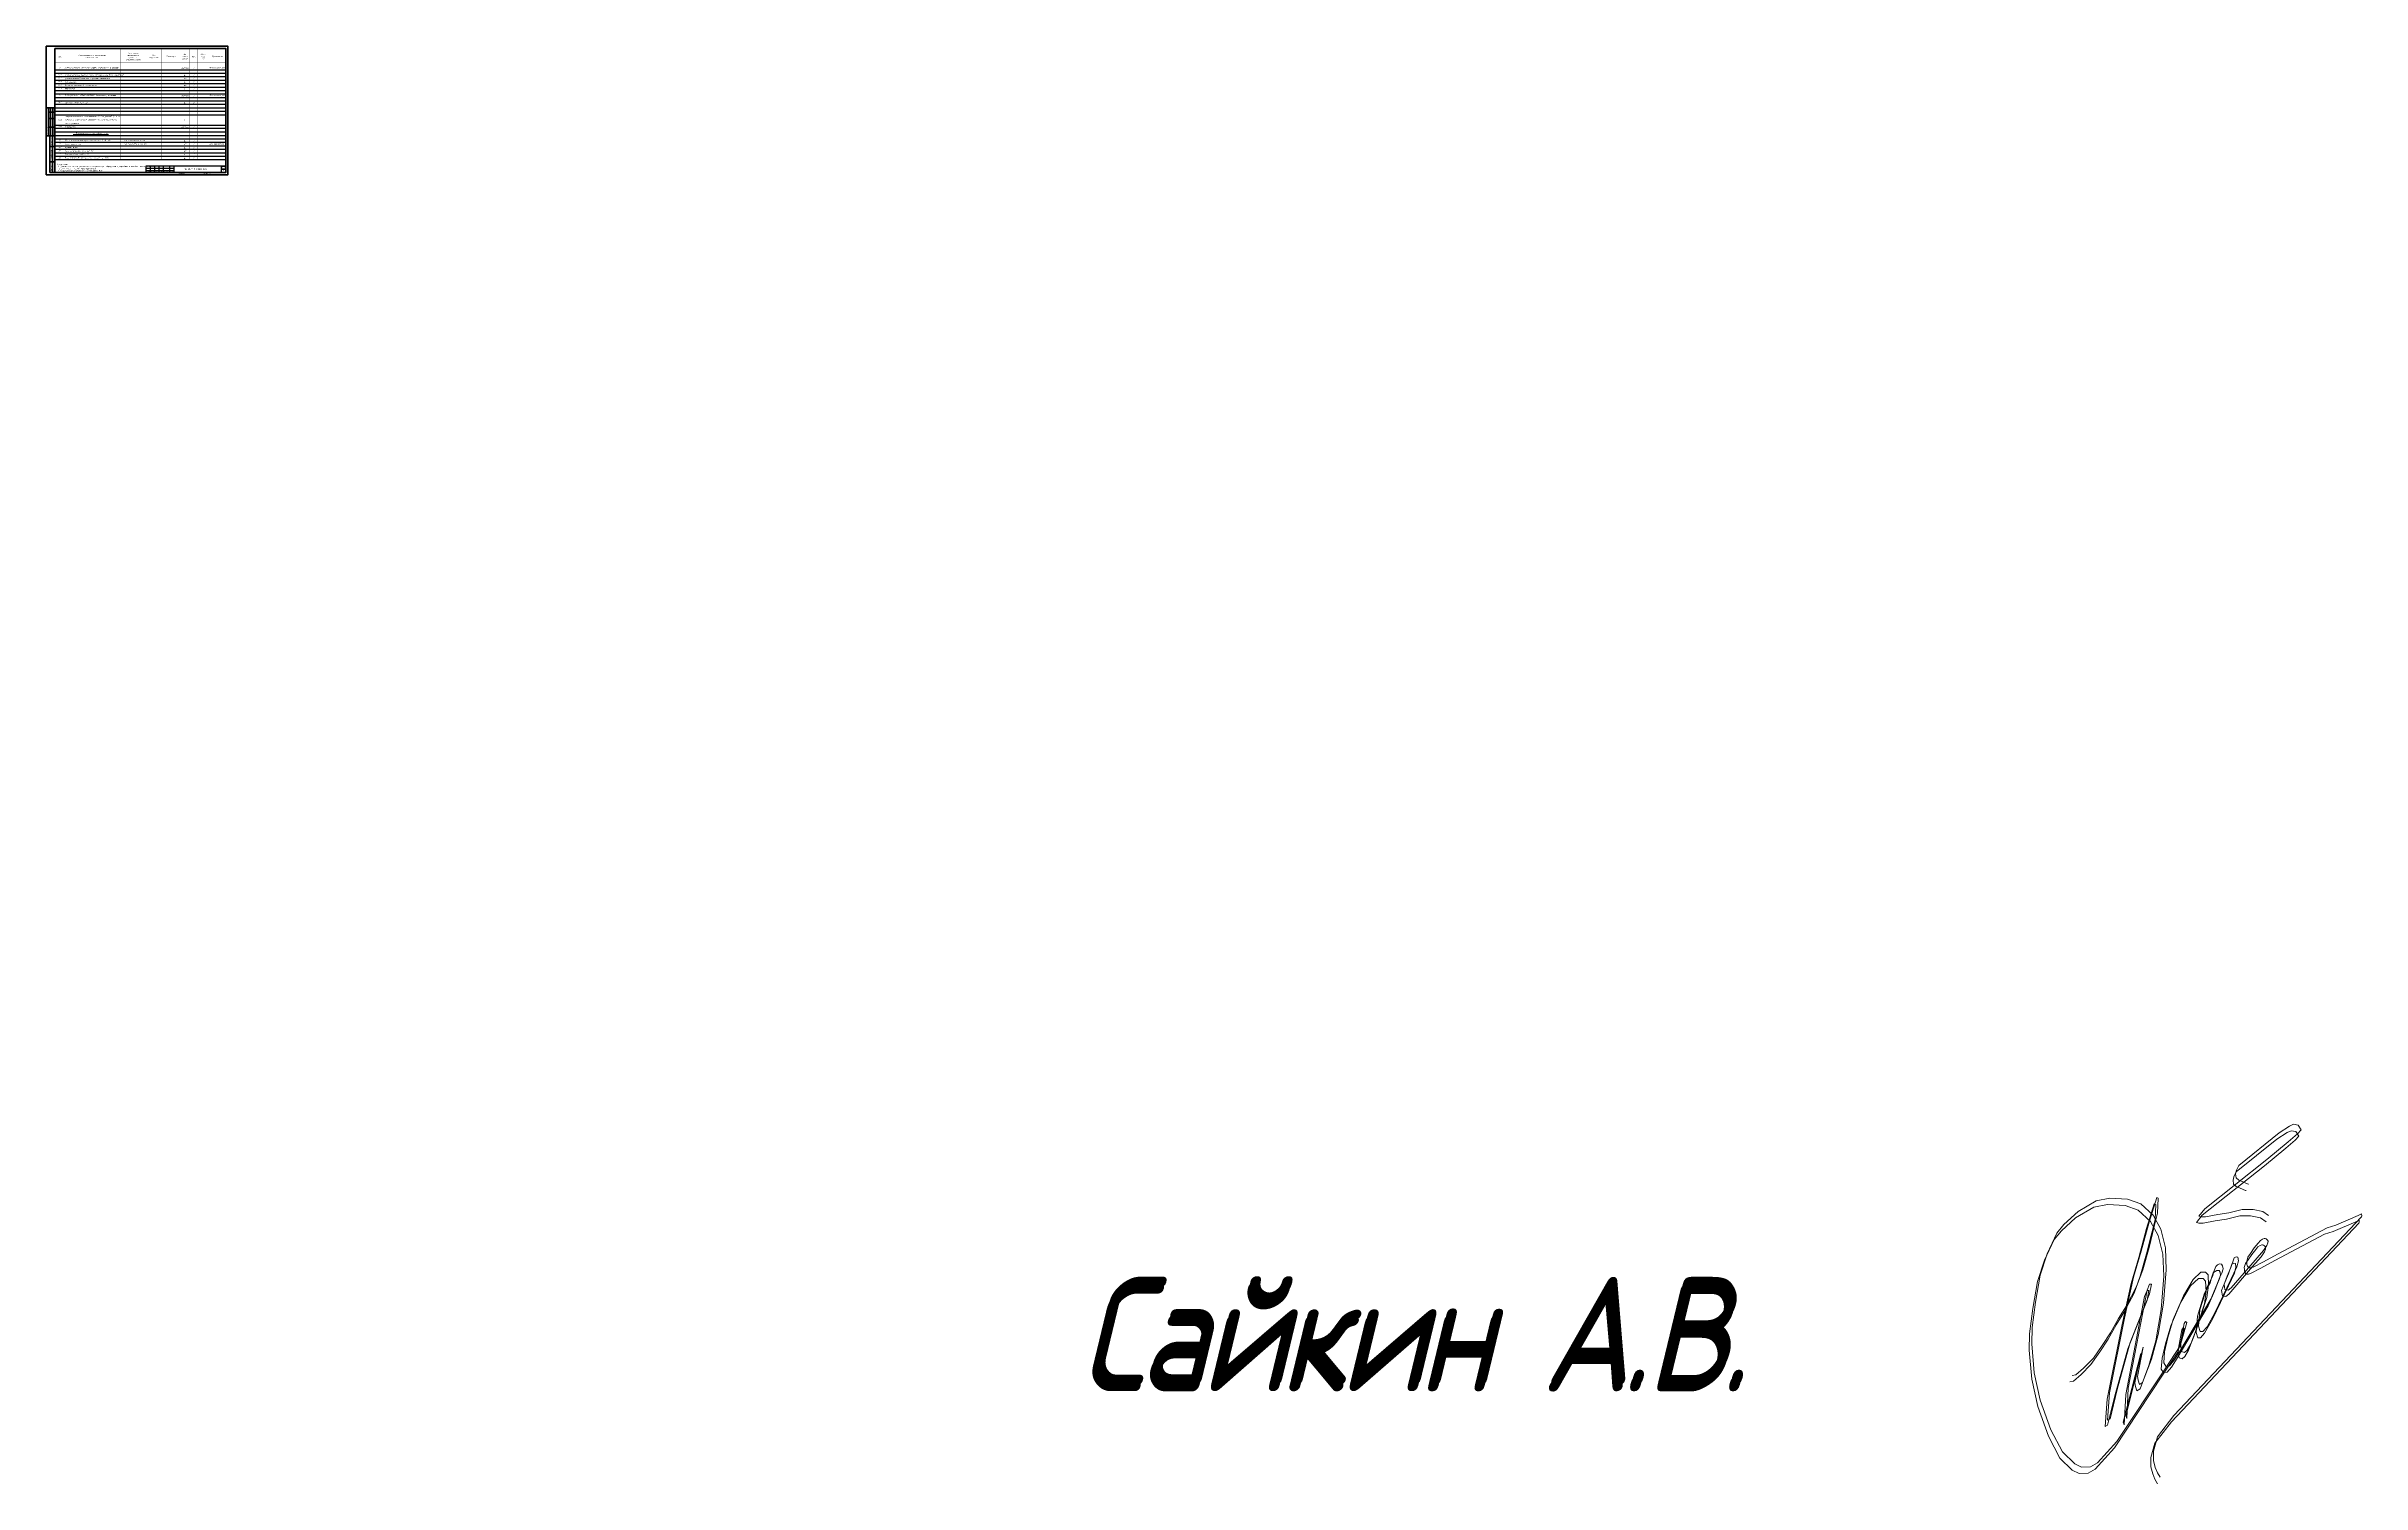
# Paper-space layout 'Спец2' of a CAD drawing. Header units: millimetres. Extents: x -24 to 5332, y -3036 to 288.
# The model-space entities are those that its viewports show. They can reach past a viewport. Long polylines and large blocks are cut down to what shows.
import ezdxf
from ezdxf.enums import TextEntityAlignment as Align

# ---------------------------------------------------------------- set-up
doc = ezdxf.new("R2010")
doc.units = ezdxf.units.MM
doc.layers.get('DEFPOINTS').update_dxf_attribs({"color": 252, "lineweight": 9})
doc.layers.add('_STAMP', color=7, linetype='Continuous')
doc.layers.add('текст', color=7, linetype='Continuous')
for name, color, linetype, lineweight in [('_TEXT', 7, 'Continuous', 30), ('подписи', 7, 'Continuous', 20), ('Рамка', 7, 'Continuous', 30), ('ТХ-Мебель', 7, 'Continuous', 9), ('Форматка', 7, 'Continuous', 50), ('Штамп_текст', 7, 'Continuous', 20)]:
    doc.layers.add(name, color=color, linetype=linetype, lineweight=lineweight)
doc.styles.add('GOST 2.304', font='isocpeui.ttf', dxfattribs={"height": 10})
doc.styles.add('GOST-2.304_Type-B_italic', font='GOST_Common Italic.ttf')
doc.styles.add('ISOCPEUR', font='isocpeui.ttf')
doc.styles.add('KOSTY_STYLE', font='isocpeur.ttf')
doc.styles.add('Ramka', font='cs_gost2304.shx', dxfattribs={"width": 0.8})
doc.styles.add('хХх', font='isocpeui.ttf', dxfattribs={"height": 3})

# ---------------------------------------------------------------- blocks, each defined once
blk = doc.blocks.new('Подпись Сайкин')
at = {"layer": 'подписи', "color": 5, "lineweight": 15}
for points in [[(606.8, 434.6), (593.4, 443.9), (570.7, 448.1), (545.9, 448.1), (514.9, 440.8), (489, 436.7), (461.1, 431.5), (450.8, 431.5), (445.6, 432.6), (459.1, 450.1), (602.7, 563.7), (652.3, 605), (674, 623.6), (682.3, 632.9), (675.1, 643.2), (664.7, 645.3), (655.4, 641.2), (631.6, 625.7), (537.6, 550.3), (532.4, 538.9), (530.4, 530.7), (531.4, 521.4), (537.6, 516.2), (546.9, 512.1), (559.3, 506.9), (560.3, 506.9)], [(152.3, 64.4), (161.1, 65.7), (178.8, 81.5), (201.5, 104.8), (221.7, 133.8), (241.2, 162.8), (259.5, 196.2), (277.8, 225.2), (301.1, 269.9), (315.7, 308.7), (330.2, 360.4), (342.2, 409), (349.8, 439.8), (351.6, 474.5), (347.9, 475.8), (330.2, 419), (311.9, 352.2), (294.2, 291.7), (273.4, 197.1), (238.7, 24.6), (234.3, -39.1), (240, -35.9), (256.4, 32.2), (286.6, 140.6), (331.3, 253.2), (335.7, 276), (331.3, 276), (325.6, 262.1), (281.9, 35.5), (278.7, -34.7), (276.2, -29), (316.7, 129.8), (303.4, 62.1), (304.7, 53.9), (307.8, 43.8), (315.4, 48.2), (335.7, 102.6), (351.5, 159.6), (363.6, 231.7), (369.9, 308.9), (368, 359.9), (357.2, 402.9), (339.5, 435.2), (311, 461.1), (280.6, 471.9), (239.5, 474.4), (207.8, 468.1), (166, 444), (133.1, 413.7), (116.6, 393.4), (94.4, 346), (78, 296.6), (67.2, 234), (59.6, 175.7), (58.9, 137.4), (64.6, 70.9), (78.6, 7.6), (103.3, -61.3), (129.9, -112), (158.4, -139.8), (174.2, -147.4), (195.1, -146.8), (210.9, -137.3), (255.9, -87.9), (367.3, 79.8), (402.2, 132.9), (417.4, 187.3), (414.8, 189.2), (411.7, 184.8), (404.1, 142.4), (403.4, 130.4), (405.3, 120.3), (412.3, 117.7), (418.6, 123.4), (426.9, 138), (433.2, 153.8), (439.5, 169), (464.2, 244.9), (468, 273.4), (466.7, 297.5), (461, 303.1), (450.3, 303.1), (431.9, 286.7), (409.8, 248.7), (386.3, 193.7), (373.7, 152.5), (366.1, 119), (364.2, 93.7), (369.2, 86.1), (377.5, 86.7), (387.6, 98.8), (400.9, 119), (473, 240.6), (487, 274.3), (494.3, 291.6), (498.4, 301.1), (501.3, 310.9), (500.4, 317.9), (497.9, 322), (492.9, 322.3), (488.7, 320), (484.6, 316.7), (480.4, 304.8), (477.3, 293), (464.5, 269.7), (447.9, 216.5), (444.7, 178.7), (448.5, 166.5), (454.9, 165.9), (464.5, 176.8), (482.5, 209.4), (519.7, 286.3), (533.2, 315.8), (537, 329.9), (535.7, 338.2), (531.9, 338.9), (527.4, 336.3), (519.7, 314.5), (511.3, 294), (503.7, 275.4), (505.6, 263.3), (513.3, 262), (520.3, 267.1), (575.5, 331.2), (595.3, 353.3), (602.8, 365.4), (605.3, 370.9), (605.6, 375), (604.2, 377.2), (602.8, 379.2), (600.9, 380.6), (598.7, 381.1), (596.5, 381.1), (592.9, 379.7), (587.7, 376.7), (582.7, 370.7), (573.5, 359.3), (564.9, 346.5), (558.8, 338.2), (556.2, 328.6), (556.4, 325.2), (556.7, 321.1), (557.7, 317.3), (560.8, 313.2), (565.7, 313.1), (570.9, 314.8), (594.8, 327.4), (627, 345.4), (742.1, 406.2), (762.2, 411.8), (814.1, 434.3), (821.8, 438.3), (822.2, 433.9), (821.4, 431.1), (387.6, -28), (349.5, -77.4), (340.2, -110.3), (340.2, -131.9), (344.3, -148.3), (349.5, -160.7), (355.6, -171)]]:
    blk.add_lwpolyline(points, dxfattribs=at)
blk = doc.blocks.new('*U2')
for p, q in [((0, 155), (20, 155)), ((5, 155), (5, 90)), ((5, 145), (20, 145)), ((5, 130), (20, 130)), ((5, 110), (20, 110)), ((10, 155), (10, 90)), ((15, 155), (15, 90)), ((0, 90), (20, 90)), ((8, 5), (8, 90)), ((8, 65), (20, 65)), ((14, 5), (14, 90)), ((8, 30), (20, 30)), ((8, 5), (20, 5))]:
    blk.add_line(p, q)
for points in [[(0, 0), (420, 0), (420, 297), (0, 297)], [(20, 292), (415, 292), (415, 5), (20, 5)]]:
    blk.add_lwpolyline(points, close=True)
at = {"style": 'Ramka', "width": 0.9}
for s, p in [('Согласовано', (3, 102.1)), ('Взам.инв. N', (11.1, 76.6)), ('Подпись и дата', (11, 46.4)), ('Инв.N подл.', (11.2, 17.1))]:
    blk.add_text(s, height=2.5, rotation=90, dxfattribs=at).set_placement(p, align=Align.MIDDLE_CENTER)
for s, p in [('Копировал', (304.8, 2)), ('Формат', (364, 2))]:
    blk.add_text(s, height=2.5, dxfattribs=at).set_placement(p)
blk.add_text('А3', height=2.5, dxfattribs=at).set_placement((381.5, 2), align=Align.RIGHT)
at = {"style": 'GOST 2.304', "width": 0.8}
for tag, p in [('СОГЛАСОВАНО_ДАТА1', (9.4, 145.6)), ('СОГЛАСОВАНО_ДАТА2', (14.4, 145.6)), ('СОГЛАСОВАНО_ДАТА3', (19.4, 145.6)), ('СОГЛАСОВАНО_ФАМИЛИЯ1', (9.4, 110.6)), ('СОГЛАСОВАНО_ДОЛЖНОСТЬ1', (9.4, 90.6)), ('СОГЛАСОВАНО_ФАМИЛИЯ2', (14.4, 110.6)), ('СОГЛАСОВАНО_ДОЛЖНОСТЬ2', (14.4, 90.6)), ('СОГЛАСОВАНО_ФАМИЛИЯ3', (19.4, 110.6)), ('СОГЛАСОВАНО_ДОЛЖНОСТЬ3', (19.4, 90.6))]:
    blk.add_attdef(tag, p, '', height=2.5, rotation=90, dxfattribs=at)
at = {"style": 'GOST 2.304'}
for tag, p in [('ВЗАМ_ИНВ_НОМЕР', (19.4, 77.5)), ('ИНВ_N_ПОДЛ', (19.4, 17.5))]:
    blk.add_attdef(tag, text='', height=2.5, rotation=90, dxfattribs=at).set_placement(p, align=Align.CENTER)
blk.add_attdef('ИНВ_ДАТА', text='', height=2.5, rotation=90, dxfattribs=at).set_placement((19.4, 63.8), align=Align.RIGHT)
at = {"style": 'GOST 2.304', "width": 0.8}
blk.add_attdef('КОПИРОВАЛ', (321.6, 2), '', height=2.5, dxfattribs=at)
blk = doc.blocks.new('*U511')
at = {"layer": '_STAMP', "lineweight": -2}
for p, q in [((-185, 10), (-120, 10)), ((-185, 5), (-120, 5)), ((-175, 15), (-175, 0)), ((-165, 15), (-165, 0)), ((-155, 15), (-155, 0)), ((-145, 15), (-145, 0)), ((-130, 15), (-130, 0)), ((-120, 15), (-120, 0))]:
    blk.add_line(p, q, dxfattribs=at)
for points in [[(-185, 0), (0, 0), (0, 15), (-185, 15)], [(-10, 15), (0, 15), (0, 8), (-10, 8)], [(-10, 8), (0, 8), (0, 0), (-10, 0)]]:
    blk.add_lwpolyline(points, close=True, dxfattribs=at)
at = {"layer": '_TEXT', "lineweight": -2, "char_height": 2.5, "attachment_point": 5, "style": 'KOSTY_STYLE'}
for s, insert, width in [('Изм', (-180, 2.5), 10), ('Кол.уч', (-170, 2.2), 10), ('Лист', (-160, 2.5), 10), ('N%%Dдок', (-150, 2.5), 10), ('Подпись', (-137.5, 2.5), 10), ('Дата', (-125, 2.5), 10), ('Лист', (-5, 11.5), 15)]:
    blk.add_mtext(s, dxfattribs=dict(at, insert=insert, width=width))
at = {"layer": '_TEXT', "lineweight": -2, "insert": (-42.9, 7.9), "char_height": 3.5, "width": 69.159, "attachment_point": 6, "line_spacing_factor": 0.9, "style": 'KOSTY_STYLE'}
blk.add_mtext('16-25/Г-П–ИОС5.13.СО', dxfattribs=at)

msp = doc.modelspace()

# ---------------------------------------------------------------- linework, layer by layer
at = {"layer": 'Рамка', "lineweight": 30}
for p, q in [((321917.199, -148678.162), (361382.185, -148678.162)), ((321917.199, -149477.453), (361382.185, -149477.453)), ((321917.199, -150276.743), (361382.185, -150276.743)), ((321917.199, -151076.034), (361382.185, -151076.034)), ((321917.199, -151875.325), (361382.185, -151875.325)), ((321917.199, -152674.616), (361382.185, -152674.616)), ((321917.199, -153473.907), (361382.185, -153473.907)), ((321917.199, -154273.198), (361382.185, -154273.198))]:
    msp.add_line(p, q, dxfattribs=at)
at = {"layer": 'Рамка', "lineweight": 30, "const_width": 39.965}
for points in [[(323915.426, -143083.126), (323915.426, -168660.433)], [(336903.903, -143083.126), (336903.903, -168660.433)], [(342898.584, -143083.126), (342898.584, -168660.433)], [(346395.481, -143083.126), (346395.481, -168660.433)], [(350891.492, -143083.126), (350891.492, -168660.433)], [(352889.72, -143083.126), (352889.72, -168660.433)], [(354887.947, -143083.126), (354887.947, -168660.433)], [(357385.731, -143083.126), (357385.731, -168660.433)], [(321917.199, -146280.289), (361382.185, -146280.289)], [(321917.199, -147079.58), (361382.185, -147079.58)]]:
    msp.add_lwpolyline(points, dxfattribs=at)
at = {"layer": 'Рамка', "lineweight": 30}
for points in [[(321917.199, -147878.871), (361382.185, -147878.871)], [(321917.199, -155072.489), (361382.185, -155072.489)], [(321917.199, -155871.779), (361382.185, -155871.779)], [(321917.199, -156671.07), (361382.185, -156671.07)], [(321917.199, -157470.361), (361382.185, -157470.361)], [(321917.199, -158269.652), (361382.185, -158269.652)], [(321917.199, -160667.539), (361382.185, -160667.539)], [(321917.199, -162266.106), (361382.185, -162266.106)], [(321917.199, -163065.397), (361382.185, -163065.397)], [(321917.199, -163864.688), (361382.185, -163864.688)], [(321917.199, -164663.979), (361382.185, -164663.979)], [(321917.199, -165463.27), (361382.185, -165463.27)], [(321930.623, -161429.486), (361395.609, -161429.486)], [(321917.199, -166262.56), (361382.185, -166262.56)], [(321917.199, -167061.851), (361382.185, -167061.851)], [(321917.199, -167861.142), (361382.185, -167861.142)], [(321917.199, -168660.433), (361382.185, -168660.433)]]:
    msp.add_lwpolyline(points, dxfattribs=at)
at = {"layer": 'ТХ-Мебель'}
msp.add_lwpolyline([(321889.978, -143078.986), (361388.898, -143149.303), (361382.185, -168660.433), (321889.978, -168660.433)], close=True, dxfattribs=at)

# ---------------------------------------------------------------- texts
at = {"layer": 'текст', "color": 0, "lineweight": 30, "style": 'хХх'}
for s, insert, char_height, width, attachment_point in [('\\pxt2;Наименование и техническая\\Pхарактеристика', (330409.665, -144837.819), 299.73407, 12988.47624, 5), ('\\pxt2;Тип, марка,\\Pобозначение\\Pдокумента,\\Pопросного листа', (339901.243, -144837.819), 299.73407, 5994.68134, 5), ('\\pxt2;Код \\Pпродукции', (344647.033, -144837.819), 299.7341, 3496.89745, 5), ('\\pxt2;Ед.\\Pизме-\\Pрания', (351890.606, -144837.819), 299.7341, 1998.22711, 5), ('\\pxt2;Масса,\\P1 ед.,\\Pкг', (356136.839, -144837.819), 299.73407, 2497.78389, 5), ('\\pxt2;Поз.', (322916.313, -144837.819), 299.7341, 1998.22711, 5), ('\\pxt2;1.4.2', (322955.247, -149806.383), 299.73407, 1998.22711, 5), ('\\pxt2;1.4.1', (322955.247, -149007.092), 299.73407, 1998.22711, 5), ('\\pxt2;1.4', (322955.247, -147408.511), 299.7341, 1998.22711, 5), ('\\pxt2;Дополнительный монитор - дисплей покупателя', (324085.394, -149906.952), 299.73407, 12888.56488, 4), ('\\pxt2;АРМ ОПЕРАТОРА ПИТАНИЯ (Буфет), (Комплект)*, в составе:', (324071.631, -147436.01), 299.73407, 12888.56488, 4), ('\\pxt2;Специализированный моноблочный компьютер (POS-терминал) ', (324084.426, -149107.661), 299.73407, 12888.56488, 4), ('\\pxt2;Поставщик', (348643.487, -144837.819), 299.73407, 4496.01101, 5), ('\\pt6;{\\fISOCPEUR|b0|i1|c204|p34;комплект}', (351934.58, -147486.688), 299.73407, 1998.22711, 5), ('\\pxt2;шт.', (351934.58, -149085.27), 299.7341, 1998.22711, 5), ('\\pxt2;шт.', (351934.58, -149884.561), 299.7341, 1998.22711, 5), ('\\pxt0;Кол.', (353888.833, -144837.819), 299.7341, 1998.22711, 5), ('\\pt6;1', (353932.807, -147486.688), 299.7341, 1998.22711, 5), ('\\pt6;1', (353932.807, -149085.27), 299.7341, 1998.22711, 5), ('\\pt6;1', (353932.807, -149884.561), 299.7341, 1998.22711, 5), ('\\pxt2;Поставляется ДИТ', (359392.898, -147453.474), 299.73407, 4118.32909, 5), ('\\pxt2;Примечание', (359383.958, -144837.819), 299.73407, 3996.45423, 5), ('\\pxt2;1.4.4', (322955.247, -151404.965), 299.73407, 1998.22711, 5), ('\\pxt2;1.4.5', (322955.247, -152204.256), 299.73407, 1998.22711, 5), ('\\pxt2;1.4.3', (322955.247, -150605.674), 299.73407, 1998.22711, 5), ('\\pxt2;1.5.1', (322955.247, -155401.419), 299.73407, 1998.22711, 5), ('\\pxt2;1.5', (322955.247, -153802.837), 299.7341, 1998.22711, 5), ('\\pxt2;ОБОРУДОВАНИЕ ТОЧКИ ПРОХОДА, (комплект)*, в составе:', (324071.631, -153830.336), 299.73407, 12888.56488, 4), ('\\pxt2;Веб-камера', (324081.453, -152295.433), 299.73407, 12888.56488, 4), ('\\pxt2;Источник бесперебойного питания ', (324081.453, -151496.142), 299.73407, 12888.56488, 4), ('\\pxt2;Считыватель', (324085.703, -150696.851), 299.73407, 12888.56488, 4), ('\\pxt2;Турникет типа «Трипод» ', (324084.426, -155501.988), 299.73407, 12888.56488, 4), ('\\pt6;{\\fISOCPEUR|b0|i1|c204|p34;комплект}', (351934.58, -153881.015), 299.73407, 1998.22711, 5), ('\\pxt2;шт.', (351934.58, -150683.852), 299.7341, 1998.22711, 5), ('\\pxt2;шт.', (351934.58, -151483.142), 299.7341, 1998.22711, 5), ('\\pxt2;шт.', (351934.58, -152282.433), 299.7341, 1998.22711, 5), ('\\pxt2;3', (353932.807, -155479.597), 299.7341, 1998.22711, 5), ('\\pt6;1', (353932.807, -150683.852), 299.7341, 1998.22711, 5), ('\\pt6;1', (353932.807, -151483.142), 299.7341, 1998.22711, 5), ('\\pt6;1', (353932.807, -152282.433), 299.7341, 1998.22711, 5), ('\\pt6;1', (353932.807, -153881.015), 299.7341, 1998.22711, 5), ('\\pxt2;Поставляется ДИТ', (359392.898, -153865.729), 299.73407, 4118.32909, 5), ('\\pxt2;1.5.2', (322955.247, -159409.922), 299.73407, 1998.22711, 5), ('\\pxt2;пиктограммами ', (324081.453, -160288.341), 299.73407, 12888.56488, 4), ('\\pxt2;комплекте с фиксатором, завесами и с заполненинием с ', (324085.703, -159444.13), 299.73407, 12888.56488, 4), ('\\pxt2;Створка ограждения «антипаника» Ø32мм длиной 1,5 м. в ', (324085.394, -158699.151), 299.73407, 12888.56488, 4), ('\\pxt2;шт.', (351934.58, -155479.597), 299.7341, 1998.22711, 5), ('\\pxt2;шт.', (351934.58, -159461.794), 299.7341, 1998.22711, 5), ('\\pxt0.02002;2', (353932.807, -159461.794), 299.73407, 1998.22711, 5), ('\\pxt2;1.5.3', (322955.247, -160959.125), 299.73407, 1998.22711, 5), ('\\pxt2;2.3', (322955.247, -165792.2), 299.7341, 1998.22711, 5), ('\\pxt2;2.2', (322955.247, -164992.909), 299.7341, 1998.22711, 5), ('\\pxt2;2.1', (322955.247, -164193.618), 299.7341, 1998.22711, 5), ('\\pxt2;{\\C256;Шкаф телекоммуникационный настенный 19" 18U}', (324084.426, -164276.598), 299.73407, 12888.56488, 4), ('\\pxt2;Ограждение', (324085.394, -161059.694), 299.73407, 12888.56488, 4), ('\\pxt2;Полка консольная', (324085.394, -165093.478), 299.73407, 12888.56488, 4), ('\\pxt2;Нулевая шина', (324085.703, -165849.537), 299.73407, 12888.56488, 4), ('\\pxt2;{\\L2. Телекомуникационное оборудование}', (330120.165, -162658.868), 299.73407, 12988.47624, 5), ('\\pxt2;{\\C256;TLK TLK-SHFS-2-400-BK}', (337739.69, -165032.935), 299.73407, 12888.56488, 4), ('\\pxt2;{\\C256;TLK TWM-186060-M-BK }', (337750.873, -164240.503), 299.73407, 12888.56488, 4), ('\\pxt2;комплект', (351934.58, -161074.647), 299.73407, 1998.22711, 5), ('\\pxt2;шт.', (351934.58, -164271.796), 299.7341, 1998.22711, 5), ('\\pxt2;шт.', (351934.58, -165071.087), 299.7341, 1998.22711, 5), ('\\pxt2;шт.', (351934.58, -165870.378), 299.7341, 1998.22711, 5), ('\\pxt0.02002;1', (353932.807, -161074.647), 299.73407, 1998.22711, 5), ('\\pt6;1', (353932.807, -164271.796), 299.7341, 1998.22711, 5), ('\\pt6;1', (353932.807, -165071.087), 299.7341, 1998.22711, 5), ('\\pt6;1', (353932.807, -165870.378), 299.7341, 1998.22711, 5), ('\\pxt2;Для маршрут-ра', (357555.698, -165093.478), 299.73407, 12888.56488, 4), ('\\pxt2;2.4', (322955.247, -166591.491), 299.7341, 1998.22711, 5), ('\\pxt2;2.5', (322955.247, -167390.782), 299.7341, 1998.22711, 5), ('\\pxt2;2.6', (322955.247, -168190.073), 299.7341, 1998.22711, 5), ('\\pxt2;{\\C256;Блок розеток 19" (не менее шести розеток 220в)}', (324081.453, -168281.25), 299.73407, 12888.56488, 4), ('\\pxt2;Патч-панель, 24 порта, cat. 5e', (324081.453, -166682.668), 299.73407, 12888.56488, 4), ('\\pxt2;Кабельный органайзер 1U', (324085.703, -167448.119), 299.73407, 12888.56488, 4), ('\\pxt2;шт.', (351934.58, -166669.669), 299.7341, 1998.22711, 5), ('\\pxt2;шт.', (351934.58, -167468.959), 299.7341, 1998.22711, 5), ('\\pxt2;шт.', (351934.58, -168268.25), 299.7341, 1998.22711, 5), ('\\pxt2;2', (353932.807, -167468.959), 299.7341, 1998.22711, 5), ('\\pt6;1', (353932.807, -166669.669), 299.7341, 1998.22711, 5), ('\\pt6;1', (353932.807, -168268.25), 299.7341, 1998.22711, 5)]:
    msp.add_mtext(s, dxfattribs=dict(at, insert=insert, char_height=char_height, width=width, attachment_point=attachment_point))
at = {"layer": 'текст', "color": 7, "lineweight": 25, "ltscale": 100, "insert": (332587.917, -169576.671), "char_height": 299.734067, "width": 20823.82627, "attachment_point": 2, "style": 'GOST-2.304_Type-B_italic'}
msp.add_mtext('\\pxql;{\\fGOST Common|b0|i0|c204|p34;Примечания\\fGOST Common|b0|i0|c0|p34;:\\P\\pi-1,l2,t3;1.^I\\fGOST Common|b0|i0|c204|p34;Допускается замена указанного в спецификации оборудования\\fGOST Common|b0|i0|c0|p34;, \\fGOST Common|b0|i0|c204|p34;серийных изделий и материалов на аналогичные по своим характеристикам\\fGOST Common|b0|i0|c0|p34;.\\P2.^I\\fGOST Common|b0|i0|c204|p34;Оборудование отмеченное \\fGOST Common|b0|i0|c0|p34;* \\fGOST Common|b0|i0|c204|p34;поставляется ДИТ\\fGOST Common|b0|i0|c0|p34;.}', dxfattribs=at)

psp = doc.layouts.new('Спец2')

# ---------------------------------------------------------------- block references
at = {"layer": '_STAMP'}
psp.add_blockref('*U511', (390.7, -4), dxfattribs=at)
at = {"layer": 'подписи', "color": 5}
for p in [(4504.2, -2864.7), (4504.2, -2864.7), (4509.9, -2850)]:
    psp.add_blockref('Подпись Сайкин', p, dxfattribs=at)
at = {"layer": 'Форматка'}
psp.add_blockref('*U2', (-24.3, -9), dxfattribs=at)

# ---------------------------------------------------------------- texts
at = {"layer": '_TEXT', "style": 'KOSTY_STYLE'}
psp.add_text('2', height=3.5, dxfattribs=at).set_placement((385.8, 0.5), align=Align.MIDDLE_CENTER)
at = {"layer": 'Штамп_текст', "lineweight": 20, "char_height": 250, "width": 2000, "attachment_point": 5, "style": 'ISOCPEUR'}
for insert in [(3210, -2697.5), (3210, -2697.5), (3215.7, -2682.8)]:
    psp.add_mtext('\\pxl0.625,ql,t1.25;{\\W0.9;\\T0.9;Сайкин А.В.}', dxfattribs=dict(at, insert=insert))

# ---------------------------------------------------------------- viewports
at = {"layer": 'DEFPOINTS'}
psp.add_viewport(center=(193.2, 139.7), size=(395, 287.287), view_center_point=(341573.853, -157297.677), view_height=28728.68259, dxfattribs=at)

doc.saveas('drawing.dxf')
